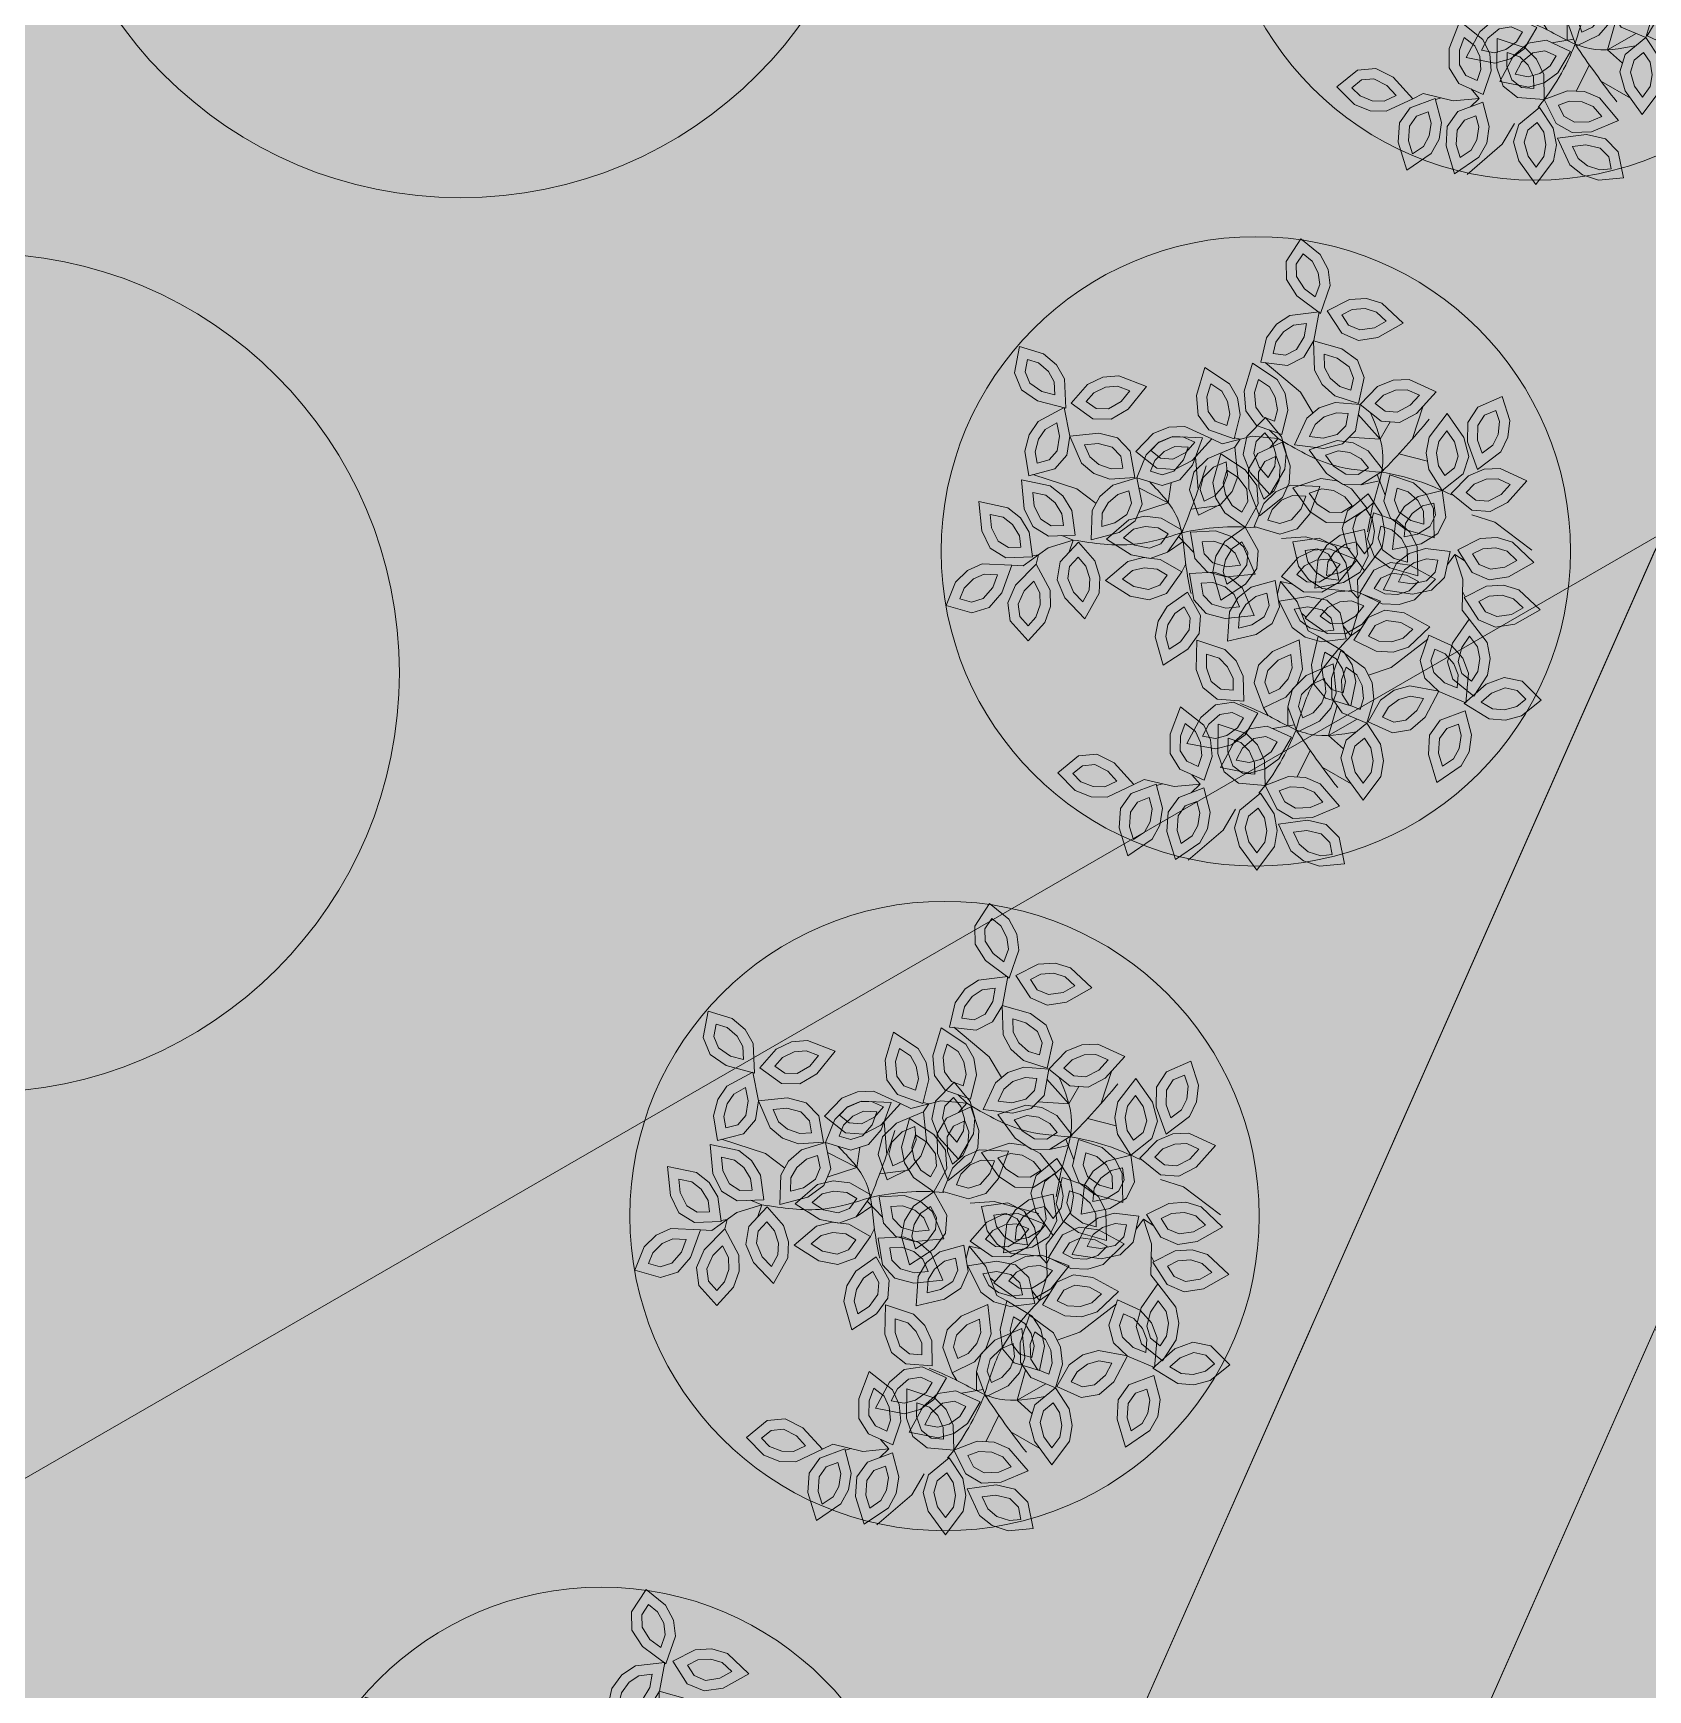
# Model space of a CAD drawing. Header units: inches. Extents: x 0 to 766, y -245 to 236.
# Drawn here: x 242.622 to 243.391, y 78.98 to 79.769 of the extents above; entities that cross this region are included whole.
import ezdxf

# ---------------------------------------------------------------- set-up
doc = ezdxf.new("R2010")
doc.units = ezdxf.units.IN
doc.header["$MEASUREMENT"] = 0
doc.linetypes.add('XREF_PAISAJISMO_200612$0$DASHED', pattern=[19.05, 12.7, -6.35])
for name, color, linetype, lineweight in [('A-JARDIN', 251, 'Continuous', 9), ('DLP_ETAPAS', 251, 'Continuous', 9), ('DLP_HATCH', 251, 'Continuous', 9), ('XREF_PAISAJISMO_200612$0$A-CARP', 251, 'Continuous', 9), ('XREF_PAISAJISMO_200612$0$A-MURO BAJO', 251, 'Continuous', 9), ('XREF_PAISAJISMO_200612$0$A-TECHO-PROY', 251, 'XREF_PAISAJISMO_200612$0$DASHED', 9), ('XREF_PAISAJISMO_200612$0$HATCH MUROS', 251, 'Continuous', 9), ('XREF_PISOS_200612$0$A-PISO', 251, 'Continuous', 9), ('XREF_PISOS_200612$0$HATCH MUROS', 251, 'Continuous', 9), ('XREF_VEGETACION_200612$0$0_PA_cedron', 251, 'Continuous', 9), ('XREF_VEGETACION_200612$0$0_PA_menta', 251, 'Continuous', 9), ('XREF_VEGETACION_200612$0$0_PA_mora', 251, 'Continuous', 9), ('XREF_VEGETACION_200612$0$0_PA_romero', 251, 'Continuous', 9), ('XREF_VEGETACION_200612$0$0_PA_VEGETACION', 251, 'Continuous', 9), ('XREF_VEGETACION_200612$0$TEXTOS CONCEP', 251, 'Continuous', 9)]:
    doc.layers.add(name, color=color, linetype=linetype, lineweight=lineweight)

# ---------------------------------------------------------------- blocks, each defined once
blk = doc.blocks.new('XREF_VEGETACION_200612$0$HOJAS')
at = {"layer": 'XREF_VEGETACION_200612$0$0_PA_menta', "true_color": 0x6da966}
h = blk.add_hatch(color=75, dxfattribs=at)
h.paths.add_polyline_path([(84.4969, -5.8542), (84.4687, -5.816), (84.4268, -5.7887), (84.3542, -5.7762), (84.3488, -5.8549), (84.3757, -5.9017), (84.4263, -5.9287), (84.5119, -5.94)])
h.paths.add_polyline_path([(84.4156, -5.8172), (84.4478, -5.8382), (84.4686, -5.8664), (84.4753, -5.9049), (84.4356, -5.8997), (84.3975, -5.8793), (84.3793, -5.8478), (84.3819, -5.8114)], flags=16)
at = {"layer": 'XREF_VEGETACION_200612$0$0_PA_menta', "true_color": 0xb8d5b4}
for points in [[(84.4478, -5.8382), (84.4156, -5.8172), (84.3819, -5.8114), (84.3793, -5.8478), (84.3975, -5.8793), (84.4356, -5.8997), (84.4753, -5.9049), (84.4686, -5.8664)], [(84.6207, -5.8632), (84.5883, -5.8839), (84.5692, -5.9123), (84.6014, -5.9296), (84.6375, -5.9259), (84.6718, -5.8995), (84.6928, -5.8654), (84.6549, -5.8557)], [(85.1437, -5.9968), (85.1286, -5.9615), (85.1037, -5.938), (85.0814, -5.9669), (85.0791, -6.0031), (85.0995, -6.0413), (85.1297, -6.0676), (85.1454, -6.0318)], [(84.4433, -6.0401), (84.4386, -6.0783), (84.4482, -6.1111), (84.4821, -6.0974), (84.5023, -6.0673), (84.5039, -6.024), (84.4911, -5.9861), (84.4595, -6.0091)], [(84.8156, -6.03), (84.7917, -6.0601), (84.7828, -6.0932), (84.8188, -6.099), (84.8518, -6.0839), (84.8757, -6.0478), (84.8845, -6.0087), (84.8455, -6.0119)], [(84.6298, -6.0926), (84.6673, -6.1008), (84.701, -6.0943), (84.6904, -6.0593), (84.6623, -6.0364), (84.6194, -6.0307), (84.5804, -6.0399), (84.6004, -6.0736)], [(85.0113, -6.1332), (85.0353, -6.1633), (85.0654, -6.1795), (85.0793, -6.1457), (85.0721, -6.1101), (85.0423, -6.0787), (85.0062, -6.0612), (85.0005, -6.0999)], [(85.1777, -6.1295), (85.1538, -6.1596), (85.1449, -6.1927), (85.1809, -6.1985), (85.2139, -6.1834), (85.2378, -6.1473), (85.2466, -6.1082), (85.2076, -6.1114)], [(84.6575, -6.2337), (84.6608, -6.2728), (84.6979, -6.2576), (84.7296, -6.2281), (84.7391, -6.1931), (84.7274, -6.1585), (84.6963, -6.1727), (84.6705, -6.2012)], [(84.4858, -6.202), (84.4468, -6.1989), (84.4556, -6.2379), (84.4795, -6.2741), (84.5124, -6.2892), (84.5485, -6.2834), (84.5396, -6.2503), (84.5157, -6.2202)], [(84.7551, -6.2691), (84.7287, -6.298), (84.765, -6.3149), (84.8082, -6.3181), (84.8404, -6.3013), (84.8578, -6.2692), (84.8262, -6.256), (84.7878, -6.2565)], [(84.3692, -6.2817), (84.3302, -6.2785), (84.339, -6.3176), (84.3629, -6.3537), (84.3959, -6.3688), (84.4319, -6.363), (84.4231, -6.3299), (84.3992, -6.2998)], [(85.032, -6.2823), (84.9945, -6.2738), (84.9609, -6.2801), (84.9712, -6.3152), (84.9992, -6.3383), (85.0421, -6.3442), (85.0811, -6.3352), (85.0614, -6.3014)], [(85.0332, -6.3593), (85.0484, -6.3954), (85.079, -6.3695), (85.1, -6.3316), (85.0982, -6.2954), (85.0764, -6.2661), (85.0512, -6.2893), (85.0355, -6.3244)], [(85.3008, -6.2925), (85.2684, -6.3132), (85.2493, -6.3416), (85.2815, -6.3589), (85.3176, -6.3552), (85.3519, -6.3288), (85.373, -6.2947), (85.335, -6.285)], [(84.6448, -6.4292), (84.6286, -6.3943), (84.603, -6.3716), (84.5816, -6.4012), (84.5804, -6.4375), (84.602, -6.475), (84.633, -6.5004), (84.6476, -6.4641)], [(84.7674, -6.3906), (84.741, -6.4195), (84.7773, -6.4364), (84.8205, -6.4396), (84.8527, -6.4228), (84.8701, -6.3907), (84.8385, -6.3775), (84.8001, -6.378)], [(85.0443, -6.4038), (85.0068, -6.3953), (84.9732, -6.4016), (84.9835, -6.4367), (85.0115, -6.4598), (85.0544, -6.4657), (85.0934, -6.4567), (85.0737, -6.4229)], [(85.3853, -6.4056), (85.3529, -6.4264), (85.3338, -6.4548), (85.366, -6.472), (85.4021, -6.4684), (85.4364, -6.4419), (85.4574, -6.4078), (85.4195, -6.3982)], [(84.3045, -6.4735), (84.2806, -6.5036), (84.2717, -6.5367), (84.3078, -6.5426), (84.3407, -6.5274), (84.3646, -6.4913), (84.3735, -6.4522), (84.3345, -6.4554)], [(85.097, -6.4804), (85.099, -6.5195), (85.1366, -6.5055), (85.1692, -6.477), (85.1798, -6.4423), (85.1692, -6.4074), (85.1376, -6.4206), (85.111, -6.4483)], [(84.5043, -6.4901), (84.4818, -6.458), (84.4574, -6.4898), (84.4449, -6.5313), (84.4543, -6.5663), (84.4818, -6.5903), (84.5016, -6.5623), (84.5095, -6.5247)], [(84.8885, -6.5709), (84.9038, -6.607), (84.9343, -6.5811), (84.9553, -6.5432), (84.9536, -6.507), (84.9317, -6.4777), (84.9065, -6.5008), (84.8908, -6.5359)], [(85.396, -6.5738), (85.3601, -6.5581), (85.3558, -6.598), (85.3667, -6.6399), (85.393, -6.6649), (85.429, -6.671), (85.4313, -6.6369), (85.4185, -6.6006)]]:
    blk.add_hatch(color=9, dxfattribs=at).paths.add_polyline_path(points)
at = {"layer": 'XREF_VEGETACION_200612$0$0_PA_menta', "true_color": 0x6da966}
h = blk.add_hatch(color=75, dxfattribs=at)
h.paths.add_polyline_path([(84.6554, -5.8249), (84.609, -5.835), (84.5669, -5.862), (84.5258, -5.9231), (84.5953, -5.9603), (84.649, -5.9549), (84.6945, -5.9199), (84.7398, -5.8464)])
h.paths.add_polyline_path([(84.5883, -5.8839), (84.6207, -5.8632), (84.6549, -5.8557), (84.6928, -5.8654), (84.6718, -5.8995), (84.6375, -5.9259), (84.6014, -5.9296), (84.5692, -5.9123)], flags=16)
h = blk.add_hatch(color=75, dxfattribs=at)
h.paths.add_polyline_path([(85.1757, -6.0374), (85.1734, -5.99), (85.1537, -5.944), (85.1002, -5.8934), (85.0521, -5.9558), (85.0486, -6.0097), (85.0756, -6.0603), (85.1407, -6.1171)])
h.paths.add_polyline_path([(85.1286, -5.9615), (85.1437, -5.9968), (85.1454, -6.0318), (85.1297, -6.0676), (85.0995, -6.0413), (85.0791, -6.0031), (85.0814, -5.9669), (85.1037, -5.938)], flags=16)
h = blk.add_hatch(color=75, dxfattribs=at)
h.paths.add_polyline_path([(84.4361, -5.989), (84.4142, -6.0311), (84.4081, -6.0808), (84.4288, -6.1514), (84.5019, -6.1217), (84.532, -6.0769), (84.5341, -6.0196), (84.5066, -5.9378)])
h.paths.add_polyline_path([(84.4386, -6.0783), (84.4433, -6.0401), (84.4595, -6.0091), (84.4911, -5.9861), (84.5039, -6.024), (84.5023, -6.0673), (84.4821, -6.0974), (84.4482, -6.1111)], flags=16)
h = blk.add_hatch(color=75, dxfattribs=at)
h.paths.add_polyline_path([(84.5782, -6.095), (84.6181, -6.1207), (84.667, -6.1315), (84.7393, -6.1174), (84.7165, -6.0419), (84.6747, -6.0077), (84.6179, -6.0003), (84.5338, -6.0201)])
h.paths.add_polyline_path([(84.6673, -6.1008), (84.6298, -6.0926), (84.6004, -6.0736), (84.5804, -6.0399), (84.6194, -6.0307), (84.6623, -6.0364), (84.6904, -6.0593), (84.701, -6.0943)], flags=16)
h = blk.add_hatch(color=75, dxfattribs=at)
h.paths.add_polyline_path([(84.836, -5.9825), (84.7954, -6.0071), (84.7643, -6.0463), (84.7452, -6.1174), (84.823, -6.1301), (84.8721, -6.1076), (84.9037, -6.0598), (84.9228, -5.9755)])
h.paths.add_polyline_path([(84.7917, -6.0601), (84.8156, -6.03), (84.8455, -6.0119), (84.8845, -6.0087), (84.8757, -6.0478), (84.8518, -6.0839), (84.8188, -6.099), (84.7828, -6.0932)], flags=16)
h = blk.add_hatch(color=75, dxfattribs=at)
h.paths.add_polyline_path([(84.9698, -6.1025), (84.9845, -6.1477), (85.0156, -6.1869), (85.0806, -6.2216), (85.1106, -6.1486), (85.0997, -6.0957), (85.0603, -6.0541), (84.9826, -6.0164)])
h.paths.add_polyline_path([(85.0353, -6.1633), (85.0113, -6.1332), (85.0005, -6.0999), (85.0062, -6.0612), (85.0423, -6.0787), (85.0721, -6.1101), (85.0793, -6.1457), (85.0654, -6.1795)], flags=16)
h = blk.add_hatch(color=75, dxfattribs=at)
h.paths.add_polyline_path([(85.1982, -6.082), (85.1575, -6.1066), (85.1264, -6.1458), (85.1073, -6.2169), (85.1851, -6.2296), (85.2342, -6.2071), (85.2658, -6.1592), (85.2849, -6.075)])
h.paths.add_polyline_path([(85.1538, -6.1596), (85.1777, -6.1295), (85.2076, -6.1114), (85.2466, -6.1082), (85.2378, -6.1473), (85.2139, -6.1834), (85.1809, -6.1985), (85.1449, -6.1927)], flags=16)
h = blk.add_hatch(color=75, dxfattribs=at)
h.paths.add_polyline_path([(84.6344, -6.316), (84.7143, -6.2833), (84.7563, -6.2442), (84.7705, -6.1922), (84.7452, -6.1174), (84.6782, -6.148), (84.6446, -6.1851), (84.627, -6.2292)])
h.paths.add_polyline_path([(84.7274, -6.1585), (84.7391, -6.1931), (84.7296, -6.2281), (84.6979, -6.2576), (84.6608, -6.2728), (84.6575, -6.2337), (84.6705, -6.2012), (84.6963, -6.1727)], flags=16)
h = blk.add_hatch(color=75, dxfattribs=at)
h.paths.add_polyline_path([(84.4085, -6.1657), (84.4276, -6.2499), (84.4592, -6.2978), (84.5082, -6.3203), (84.5861, -6.3077), (84.567, -6.2365), (84.5359, -6.1973), (84.4953, -6.1727)])
h.paths.add_polyline_path([(84.5485, -6.2834), (84.5124, -6.2892), (84.4795, -6.2741), (84.4556, -6.2379), (84.4468, -6.1989), (84.4858, -6.202), (84.5157, -6.2202), (84.5396, -6.2503)], flags=16)
h = blk.add_hatch(color=75, dxfattribs=at)
h.paths.add_polyline_path([(84.2919, -6.2453), (84.311, -6.3295), (84.3426, -6.3774), (84.3916, -6.3999), (84.4695, -6.3873), (84.4504, -6.3162), (84.4193, -6.2769), (84.3787, -6.2523)])
h.paths.add_polyline_path([(84.4319, -6.363), (84.3959, -6.3688), (84.3629, -6.3537), (84.339, -6.3176), (84.3302, -6.2785), (84.3692, -6.2817), (84.3992, -6.2998), (84.4231, -6.3299)], flags=16)
h = blk.add_hatch(color=75, dxfattribs=at)
h.paths.add_polyline_path([(84.679, -6.3079), (84.7573, -6.3444), (84.8145, -6.3487), (84.8624, -6.3237), (84.9, -6.2544), (84.8321, -6.226), (84.782, -6.2265), (84.7377, -6.2436)])
h.paths.add_polyline_path([(84.8578, -6.2692), (84.8404, -6.3013), (84.8082, -6.3181), (84.765, -6.3149), (84.7287, -6.298), (84.7551, -6.2691), (84.7878, -6.2565), (84.8262, -6.256)], flags=16)
h = blk.add_hatch(color=75, dxfattribs=at)
h.paths.add_polyline_path([(85.0837, -6.2802), (85.0439, -6.2542), (84.9951, -6.2432), (84.9227, -6.2568), (84.9451, -6.3324), (84.9866, -6.3669), (85.0434, -6.3746), (85.1276, -6.3553)])
h.paths.add_polyline_path([(84.9945, -6.2738), (85.032, -6.2823), (85.0614, -6.3014), (85.0811, -6.3352), (85.0421, -6.3442), (84.9992, -6.3383), (84.9712, -6.3152), (84.9609, -6.2801)], flags=16)
h = blk.add_hatch(color=75, dxfattribs=at)
h.paths.add_polyline_path([(85.0367, -6.4447), (85.1026, -6.3888), (85.1304, -6.3387), (85.1277, -6.2848), (85.0806, -6.2216), (85.0263, -6.2714), (85.0059, -6.3171), (85.0028, -6.3644)])
h.paths.add_polyline_path([(85.0764, -6.2661), (85.0982, -6.2954), (85.1, -6.3316), (85.079, -6.3695), (85.0484, -6.3954), (85.0332, -6.3593), (85.0355, -6.3244), (85.0512, -6.2893)], flags=16)
h = blk.add_hatch(color=75, dxfattribs=at)
h.paths.add_polyline_path([(85.3356, -6.2542), (85.2892, -6.2643), (85.247, -6.2913), (85.2059, -6.3524), (85.2755, -6.3896), (85.3292, -6.3842), (85.3746, -6.3492), (85.4199, -6.2757)])
h.paths.add_polyline_path([(85.2684, -6.3132), (85.3008, -6.2925), (85.335, -6.285), (85.373, -6.2947), (85.3519, -6.3288), (85.3176, -6.3552), (85.2815, -6.3589), (85.2493, -6.3416)], flags=16)
h = blk.add_hatch(color=75, dxfattribs=at)
h.paths.add_polyline_path([(84.6781, -6.4687), (84.6743, -6.4214), (84.6531, -6.376), (84.5981, -6.3271), (84.5519, -6.3911), (84.5501, -6.445), (84.5787, -6.4947), (84.6455, -6.5495)])
h.paths.add_polyline_path([(84.6286, -6.3943), (84.6448, -6.4292), (84.6476, -6.4641), (84.633, -6.5004), (84.602, -6.475), (84.5804, -6.4375), (84.5816, -6.4012), (84.603, -6.3716)], flags=16)
h = blk.add_hatch(color=75, dxfattribs=at)
h.paths.add_polyline_path([(84.6914, -6.4294), (84.7696, -6.4659), (84.8268, -6.4702), (84.8747, -6.4452), (84.9123, -6.3759), (84.8444, -6.3475), (84.7944, -6.348), (84.75, -6.3651)])
h.paths.add_polyline_path([(84.8701, -6.3907), (84.8527, -6.4228), (84.8205, -6.4396), (84.7773, -6.4364), (84.741, -6.4195), (84.7674, -6.3906), (84.8001, -6.378), (84.8385, -6.3775)], flags=16)
h = blk.add_hatch(color=75, dxfattribs=at)
h.paths.add_polyline_path([(85.096, -6.4017), (85.0562, -6.3757), (85.0074, -6.3647), (84.935, -6.3783), (84.9574, -6.4539), (84.9989, -6.4884), (85.0558, -6.4961), (85.1399, -6.4768)])
h.paths.add_polyline_path([(85.0068, -6.3953), (85.0443, -6.4038), (85.0737, -6.4229), (85.0934, -6.4567), (85.0544, -6.4657), (85.0115, -6.4598), (84.9835, -6.4367), (84.9732, -6.4016)], flags=16)
h = blk.add_hatch(color=75, dxfattribs=at)
h.paths.add_polyline_path([(85.0712, -6.5618), (85.1522, -6.5317), (85.1954, -6.494), (85.2112, -6.4424), (85.1883, -6.3669), (85.1203, -6.3953), (85.0856, -6.4314), (85.0666, -6.4749)])
h.paths.add_polyline_path([(85.1692, -6.4074), (85.1798, -6.4423), (85.1692, -6.477), (85.1366, -6.5055), (85.099, -6.5195), (85.097, -6.4804), (85.111, -6.4483), (85.1376, -6.4206)], flags=16)
h = blk.add_hatch(color=75, dxfattribs=at)
h.paths.add_polyline_path([(85.42, -6.3674), (85.3736, -6.3775), (85.3315, -6.4045), (85.2904, -6.4656), (85.3599, -6.5028), (85.4136, -6.4973), (85.459, -6.4623), (85.5044, -6.3888)])
h.paths.add_polyline_path([(85.3529, -6.4264), (85.3853, -6.4056), (85.4195, -6.3982), (85.4574, -6.4078), (85.4364, -6.4419), (85.4021, -6.4684), (85.366, -6.472), (85.3338, -6.4548)], flags=16)
h = blk.add_hatch(color=75, dxfattribs=at)
h.paths.add_polyline_path([(84.325, -6.426), (84.2844, -6.4506), (84.2532, -6.4898), (84.2341, -6.561), (84.312, -6.5736), (84.361, -6.5511), (84.3927, -6.5033), (84.4118, -6.419)])
h.paths.add_polyline_path([(84.2806, -6.5036), (84.3045, -6.4735), (84.3345, -6.4554), (84.3735, -6.4522), (84.3646, -6.4913), (84.3407, -6.5274), (84.3078, -6.5426), (84.2717, -6.5367)], flags=16)
h = blk.add_hatch(color=75, dxfattribs=at)
h.paths.add_polyline_path([(84.4829, -6.4074), (84.4303, -6.4759), (84.4137, -6.5308), (84.4277, -6.5829), (84.4872, -6.6347), (84.5297, -6.5746), (84.54, -6.5256), (84.533, -6.4786)])
h.paths.add_polyline_path([(84.4818, -6.5903), (84.4543, -6.5663), (84.4449, -6.5313), (84.4574, -6.4898), (84.4818, -6.458), (84.5043, -6.4901), (84.5095, -6.5247), (84.5016, -6.5623)], flags=16)
h = blk.add_hatch(color=75, dxfattribs=at)
h.paths.add_polyline_path([(84.892, -6.6562), (84.9579, -6.6004), (84.9857, -6.5503), (84.9831, -6.4964), (84.9359, -6.4332), (84.8816, -6.4829), (84.8612, -6.5286), (84.8582, -6.576)])
h.paths.add_polyline_path([(84.9317, -6.4777), (84.9536, -6.507), (84.9553, -6.5432), (84.9343, -6.5811), (84.9038, -6.607), (84.8885, -6.5709), (84.8908, -6.5359), (84.9065, -6.5008)], flags=16)
h = blk.add_hatch(color=75, dxfattribs=at)
h.paths.add_polyline_path([(85.3347, -6.5143), (85.3254, -6.6002), (85.3398, -6.6557), (85.3789, -6.6929), (85.4566, -6.7062), (85.4616, -6.6327), (85.4449, -6.5855), (85.4145, -6.5491)])
h.paths.add_polyline_path([(85.429, -6.671), (85.393, -6.6649), (85.3667, -6.6399), (85.3558, -6.598), (85.3601, -6.5581), (85.396, -6.5738), (85.4185, -6.6006), (85.4313, -6.6369)], flags=16)
at = {"layer": 'XREF_VEGETACION_200612$0$0_PA_menta', "color": 65, "true_color": 0x85956a}
for points in [[(84.5119, -5.94), (84.4263, -5.9287), (84.3757, -5.9017), (84.3488, -5.8549), (84.3542, -5.7762), (84.4268, -5.7887), (84.4687, -5.816), (84.4969, -5.8542)], [(84.7398, -5.8464), (84.6945, -5.9199), (84.649, -5.9549), (84.5953, -5.9603), (84.5258, -5.9231), (84.5669, -5.862), (84.609, -5.835), (84.6554, -5.8249)], [(85.1407, -6.1171), (85.0756, -6.0603), (85.0486, -6.0097), (85.0521, -5.9558), (85.1002, -5.8934), (85.1537, -5.944), (85.1734, -5.99), (85.1757, -6.0374)], [(84.5066, -5.9378), (84.5341, -6.0196), (84.532, -6.0769), (84.5019, -6.1217), (84.4288, -6.1514), (84.4081, -6.0808), (84.4142, -6.0311), (84.4361, -5.989)], [(84.5338, -6.0201), (84.6179, -6.0003), (84.6747, -6.0077), (84.7165, -6.0419), (84.7393, -6.1174), (84.667, -6.1315), (84.6181, -6.1207), (84.5782, -6.095)], [(84.9228, -5.9755), (84.9037, -6.0598), (84.8721, -6.1076), (84.823, -6.1301), (84.7452, -6.1174), (84.7643, -6.0463), (84.7954, -6.0071), (84.836, -5.9825)], [(84.9826, -6.0164), (85.0603, -6.0541), (85.0997, -6.0957), (85.1106, -6.1486), (85.0806, -6.2216), (85.0156, -6.1869), (84.9845, -6.1477), (84.9698, -6.1025)], [(85.2849, -6.075), (85.2658, -6.1592), (85.2342, -6.2071), (85.1851, -6.2296), (85.1073, -6.2169), (85.1264, -6.1458), (85.1575, -6.1066), (85.1982, -6.082)], [(84.6344, -6.316), (84.7143, -6.2833), (84.7563, -6.2442), (84.7705, -6.1922), (84.7452, -6.1174), (84.6782, -6.148), (84.6446, -6.1851), (84.627, -6.2292)], [(84.4085, -6.1657), (84.4276, -6.2499), (84.4592, -6.2978), (84.5082, -6.3203), (84.5861, -6.3077), (84.567, -6.2365), (84.5359, -6.1973), (84.4953, -6.1727)], [(84.2919, -6.2453), (84.311, -6.3295), (84.3426, -6.3774), (84.3916, -6.3999), (84.4695, -6.3873), (84.4504, -6.3162), (84.4193, -6.2769), (84.3787, -6.2523)], [(84.679, -6.3079), (84.7573, -6.3444), (84.8145, -6.3487), (84.8624, -6.3237), (84.9, -6.2544), (84.8321, -6.226), (84.782, -6.2265), (84.7377, -6.2436)], [(85.1276, -6.3553), (85.0434, -6.3746), (84.9866, -6.3669), (84.9451, -6.3324), (84.9227, -6.2568), (84.9951, -6.2432), (85.0439, -6.2542), (85.0837, -6.2802)], [(85.0367, -6.4447), (85.1026, -6.3888), (85.1304, -6.3387), (85.1277, -6.2848), (85.0806, -6.2216), (85.0263, -6.2714), (85.0059, -6.3171), (85.0028, -6.3644)], [(84.6455, -6.5495), (84.5787, -6.4947), (84.5501, -6.445), (84.5519, -6.3911), (84.5981, -6.3271), (84.6531, -6.376), (84.6743, -6.4214), (84.6781, -6.4687)], [(84.6914, -6.4294), (84.7696, -6.4659), (84.8268, -6.4702), (84.8747, -6.4452), (84.9123, -6.3759), (84.8444, -6.3475), (84.7944, -6.348), (84.75, -6.3651)], [(85.1399, -6.4768), (85.0558, -6.4961), (84.9989, -6.4884), (84.9574, -6.4539), (84.935, -6.3783), (85.0074, -6.3647), (85.0562, -6.3757), (85.096, -6.4017)], [(85.0712, -6.5618), (85.1522, -6.5317), (85.1954, -6.494), (85.2112, -6.4424), (85.1883, -6.3669), (85.1203, -6.3953), (85.0856, -6.4314), (85.0666, -6.4749)], [(85.5044, -6.3888), (85.459, -6.4623), (85.4136, -6.4973), (85.3599, -6.5028), (85.2904, -6.4656), (85.3315, -6.4045), (85.3736, -6.3775), (85.42, -6.3674)], [(84.4118, -6.419), (84.3927, -6.5033), (84.361, -6.5511), (84.312, -6.5736), (84.2341, -6.561), (84.2532, -6.4898), (84.2844, -6.4506), (84.325, -6.426)], [(84.4829, -6.4074), (84.4303, -6.4759), (84.4137, -6.5308), (84.4277, -6.5829), (84.4872, -6.6347), (84.5297, -6.5746), (84.54, -6.5256), (84.533, -6.4786)], [(84.892, -6.6562), (84.9579, -6.6004), (84.9857, -6.5503), (84.9831, -6.4964), (84.9359, -6.4332), (84.8816, -6.4829), (84.8612, -6.5286), (84.8582, -6.576)], [(85.3347, -6.5143), (85.3254, -6.6002), (85.3398, -6.6557), (85.3789, -6.6929), (85.4566, -6.7062), (85.4616, -6.6327), (85.4449, -6.5855), (85.4145, -6.5491)]]:
    blk.add_lwpolyline(points, close=True, dxfattribs=at)
at = {"layer": 'XREF_VEGETACION_200612$0$0_PA_menta', "color": 67, "true_color": 0x73805b}
for points in [[(84.4753, -5.9049), (84.4356, -5.8997), (84.3975, -5.8793), (84.3793, -5.8478), (84.3819, -5.8114), (84.4156, -5.8172), (84.4478, -5.8382), (84.4686, -5.8664), (84.4753, -5.9049), (84.4753, -5.9049)], [(84.6928, -5.8654), (84.6718, -5.8995), (84.6375, -5.9259), (84.6014, -5.9296), (84.5692, -5.9123), (84.5883, -5.8839), (84.6207, -5.8632), (84.6549, -5.8557), (84.6928, -5.8654), (84.6928, -5.8654)], [(84.7287, -6.298), (84.765, -6.3149), (84.8082, -6.3181), (84.8404, -6.3013), (84.8578, -6.2692), (84.8262, -6.256), (84.7878, -6.2565), (84.7551, -6.2691), (84.7287, -6.298), (84.7287, -6.298)], [(84.4818, -6.458), (84.4574, -6.4898), (84.4449, -6.5313), (84.4543, -6.5663), (84.4818, -6.5903), (84.5016, -6.5623), (84.5095, -6.5247), (84.5043, -6.4901), (84.4818, -6.458), (84.4818, -6.458)]]:
    blk.add_lwpolyline(points, dxfattribs=at)
at = {"layer": 'XREF_VEGETACION_200612$0$0_PA_menta', "color": 65, "true_color": 0x85956a}
for points in [[(85.1297, -6.0676), (85.0995, -6.0413), (85.0791, -6.0031), (85.0814, -5.9669), (85.1037, -5.938), (85.1286, -5.9615), (85.1437, -5.9968), (85.1454, -6.0318), (85.1297, -6.0676), (85.1297, -6.0676)], [(84.4911, -5.9861), (84.5039, -6.024), (84.5023, -6.0673), (84.4821, -6.0974), (84.4482, -6.1111), (84.4386, -6.0783), (84.4433, -6.0401), (84.4595, -6.0091), (84.4911, -5.9861), (84.4911, -5.9861)], [(84.8845, -6.0087), (84.8757, -6.0478), (84.8518, -6.0839), (84.8188, -6.099), (84.7828, -6.0932), (84.7917, -6.0601), (84.8156, -6.03), (84.8455, -6.0119), (84.8845, -6.0087), (84.8845, -6.0087)], [(84.5804, -6.0399), (84.6194, -6.0307), (84.6623, -6.0364), (84.6904, -6.0593), (84.701, -6.0943), (84.6673, -6.1008), (84.6298, -6.0926), (84.6004, -6.0736), (84.5804, -6.0399), (84.5804, -6.0399)], [(84.9293, -6.1303), (84.9096, -6.0337)], [(85.0062, -6.0612), (85.0423, -6.0787), (85.0721, -6.1101), (85.0793, -6.1457), (85.0654, -6.1795), (85.0353, -6.1633), (85.0113, -6.1332), (85.0005, -6.0999), (85.0062, -6.0612), (85.0062, -6.0612)], [(85.2466, -6.1082), (85.2378, -6.1473), (85.2139, -6.1834), (85.1809, -6.1985), (85.1449, -6.1927), (85.1538, -6.1596), (85.1777, -6.1295), (85.2076, -6.1114), (85.2466, -6.1082), (85.2466, -6.1082)], [(84.6358, -6.2072), (84.5738, -6.1719), (84.4403, -6.1458)], [(84.6608, -6.2728), (84.6979, -6.2576), (84.7296, -6.2281), (84.7391, -6.1931), (84.7274, -6.1585), (84.6963, -6.1727), (84.6705, -6.2012), (84.6575, -6.2337), (84.6608, -6.2728), (84.6608, -6.2728)], [(84.8469, -6.1785), (84.7549, -6.1462)], [(84.8469, -6.1785), (84.8476, -6.1189)], [(84.4468, -6.1989), (84.4556, -6.2379), (84.4795, -6.2741), (84.5124, -6.2892), (84.5485, -6.2834), (84.5396, -6.2503), (84.5157, -6.2202), (84.4858, -6.202), (84.4468, -6.1989), (84.4468, -6.1989)], [(84.8469, -6.1785), (84.7634, -6.2182)], [(84.9157, -6.1894), (85.0001, -6.1673)], [(85.1915, -6.2412), (85.2616, -6.2279), (85.3963, -6.2466)], [(84.3302, -6.2785), (84.339, -6.3176), (84.3629, -6.3537), (84.3959, -6.3688), (84.4319, -6.363), (84.4231, -6.3299), (84.3992, -6.2998), (84.3692, -6.2817), (84.3302, -6.2785), (84.3302, -6.2785)], [(84.9049, -6.2866), (84.8624, -6.3237)], [(84.8894, -6.274), (84.9399, -6.3151)], [(85.373, -6.2947), (85.3519, -6.3288), (85.3176, -6.3552), (85.2815, -6.3589), (85.2493, -6.3416), (85.2684, -6.3132), (85.3008, -6.2925), (85.335, -6.285), (85.373, -6.2947), (85.373, -6.2947)], [(84.5825, -6.3229), (84.5121, -6.3546), (84.4456, -6.4172), (84.4118, -6.419)], [(84.5825, -6.3229), (84.5471, -6.314)], [(84.5825, -6.3229), (84.575, -6.3591)], [(84.9123, -6.3759), (84.9204, -6.3506)], [(84.4859, -6.3793), (84.4686, -6.3839)], [(84.4859, -6.3793), (84.4829, -6.4074)], [(84.633, -6.5004), (84.602, -6.475), (84.5804, -6.4375), (84.5816, -6.4012), (84.603, -6.3716), (84.6286, -6.3943), (84.6448, -6.4292), (84.6476, -6.4641), (84.633, -6.5004), (84.633, -6.5004)], [(85.2044, -6.368), (85.1997, -6.4046)], [(85.2044, -6.368), (85.2607, -6.4208), (85.3032, -6.5016), (85.3347, -6.5143)], [(85.2044, -6.368), (85.2407, -6.371)], [(85.4574, -6.4078), (85.4364, -6.4419), (85.4021, -6.4684), (85.366, -6.472), (85.3338, -6.4548), (85.3529, -6.4264), (85.3853, -6.4056), (85.4195, -6.3982), (85.4574, -6.4078), (85.4574, -6.4078)], [(84.3735, -6.4522), (84.3646, -6.4913), (84.3407, -6.5274), (84.3078, -6.5426), (84.2717, -6.5367), (84.2806, -6.5036), (84.3045, -6.4735), (84.3345, -6.4554), (84.3735, -6.4522), (84.3735, -6.4522)], [(85.2774, -6.4526), (85.2923, -6.4626)]]:
    blk.add_lwpolyline(points, dxfattribs=at)
at = {"layer": 'XREF_VEGETACION_200612$0$0_PA_menta', "color": 67, "true_color": 0x73805b}
blk.add_lwpolyline([(85.4199, -6.2757), (85.3746, -6.3492), (85.3292, -6.3842), (85.2755, -6.3896), (85.2059, -6.3524), (85.247, -6.2913), (85.2892, -6.2643), (85.3356, -6.2542)], close=True, dxfattribs=at)
at = {"layer": 'XREF_VEGETACION_200612$0$0_PA_menta', "color": 75, "true_color": 0x6da966}
for points in [[(85.0811, -6.3352), (85.0421, -6.3442), (84.9992, -6.3383), (84.9712, -6.3152), (84.9609, -6.2801), (84.9945, -6.2738), (85.032, -6.2823), (85.0614, -6.3014), (85.0811, -6.3352), (85.0811, -6.3352)], [(85.0484, -6.3954), (85.079, -6.3695), (85.1, -6.3316), (85.0982, -6.2954), (85.0764, -6.2661), (85.0512, -6.2893), (85.0355, -6.3244), (85.0332, -6.3593), (85.0484, -6.3954), (85.0484, -6.3954)], [(84.741, -6.4195), (84.7773, -6.4364), (84.8205, -6.4396), (84.8527, -6.4228), (84.8701, -6.3907), (84.8385, -6.3775), (84.8001, -6.378), (84.7674, -6.3906), (84.741, -6.4195), (84.741, -6.4195)], [(85.0934, -6.4567), (85.0544, -6.4657), (85.0115, -6.4598), (84.9835, -6.4367), (84.9732, -6.4016), (85.0068, -6.3953), (85.0443, -6.4038), (85.0737, -6.4229), (85.0934, -6.4567), (85.0934, -6.4567)], [(85.099, -6.5195), (85.1366, -6.5055), (85.1692, -6.477), (85.1798, -6.4423), (85.1692, -6.4074), (85.1376, -6.4206), (85.111, -6.4483), (85.097, -6.4804), (85.099, -6.5195), (85.099, -6.5195)], [(84.9038, -6.607), (84.9343, -6.5811), (84.9553, -6.5432), (84.9536, -6.507), (84.9317, -6.4777), (84.9065, -6.5008), (84.8908, -6.5359), (84.8885, -6.5709), (84.9038, -6.607), (84.9038, -6.607)], [(85.3601, -6.5581), (85.3558, -6.598), (85.3667, -6.6399), (85.393, -6.6649), (85.429, -6.671), (85.4313, -6.6369), (85.4185, -6.6006), (85.396, -6.5738), (85.3601, -6.5581), (85.3601, -6.5581)]]:
    blk.add_lwpolyline(points, dxfattribs=at)
at = {"layer": 'XREF_VEGETACION_200612$0$0_PA_menta', "color": 65, "true_color": 0x85956a}
for centre, radius, start, end in [((82.1427, -5.5219), 2.8522, 344.9723, 349.1946), ((85.1345, -6.9098), 0.6903, 92.018, 110.0909)]:
    blk.add_arc(centre, radius, start, end, dxfattribs=at)
for points in [[(84.7841, -6.1238), (84.879, -6.2199), (84.9217, -6.3555), (84.9469, -6.4359)], [(84.8974, -6.2615), (84.7634, -6.3128), (84.5825, -6.3229)]]:
    blk.add_spline(points, degree=3, dxfattribs=at)
blk = doc.blocks.new('XREF_VEGETACION_200612$0$MENTA')
blk.add_circle((-535.5824, 132.0065), 0.3376)
at = {"layer": 'XREF_VEGETACION_200612$0$TEXTOS CONCEP', "color": 7, "lineweight": 15}
for p, xscale, yscale, zscale, rotation in [((-561.308, 149.0994), 0.3635940243140427, 0.3635940243140427, 0.3635940243140427, 330.8857968154077), ((-566.0035, 138.1434), 0.3635940243140426, 0.3635940243140426, 0.3635940243140426, 352.8199063473622), ((-513.4572, 153.5039), 0.3635940243140428, 0.3635940243140428, 0.3635940243140428, 228.7032659710576)]:
    blk.add_blockref('XREF_VEGETACION_200612$0$HOJAS', p, dxfattribs=dict(at, xscale=xscale, yscale=yscale, zscale=zscale, rotation=rotation))
blk = doc.blocks.new('XREF_VEGETACION_200612$0$CEDRON')
at = {"layer": 'XREF_VEGETACION_200612$0$0_PA_cedron'}
h = blk.add_hatch(color=68, dxfattribs=at)
h.dxf.hatch_style = 1
h.set_gradient(color1=(51, 102, 0), color2=(31, 127, 0), tint=1, name='SPHERICAL')
edge = h.paths.add_edge_path()
edge.add_arc((2600.55846, 1578.14462), 0.225, 0, 360)
blk.add_circle((2600.55846, 1578.14462), 0.225, dxfattribs=at)
blk = doc.blocks.new('XREF_VEGETACION_200612$0$ROMERO')
at = {"layer": 'XREF_VEGETACION_200612$0$0_PA_mora', "lineweight": 35, "true_color": 0x8c458c}
h = blk.add_hatch(color=205, dxfattribs=at)
h.dxf.hatch_style = 1
h.paths.add_polyline_path([(0.225, 0, 1), (-0.225, 0, 1)])
at = {"layer": 'XREF_VEGETACION_200612$0$0_PA_mora'}
blk.add_circle((0, 0), 0.225, dxfattribs=at)
blk = doc.blocks.new('XREF_PISOS_200612$0$PISO_AREA DE PARRILLAS')
at = {"layer": 'XREF_PISOS_200612$0$HATCH MUROS', "linetype": 'Continuous', "true_color": 0xe0e0e1}
h = blk.add_hatch(color=254, dxfattribs=at)
h.dxf.hatch_style = 1
h.paths.add_polyline_path([(8.65, -1.40961), (8.06, -1.40961), (8.06, -1.59961), (8.575, -1.59961, -0.414213), (8.65, -1.52461)])
h.paths.add_polyline_path([(8.65, -1.52461, 0.414213), (8.575, -1.59961), (8.65, -1.59961)])
h.paths.add_polyline_path([(8.06, -0.81461), (7.54135, -0.81461, -0.014069), (7.53731, -0.82808), (7.47, -0.97947), (7.47, -1.59961), (8.06, -1.59961)])
h.paths.add_polyline_path([(7.47, -0.97947), (7.19425, -1.59961), (7.47, -1.59961)])
h.paths.add_polyline_path([(8.06, -0.21961), (8.06, 0.37539), (7.47, 0.37539), (7.47, -0.21961), (7.47, -0.56635, -0.278317), (7.54135, -0.81461), (8.06, -0.81461)])
h.paths.add_polyline_path([(7.47, -0.21961), (6.88, -0.21961), (6.88, -0.49961), (7.29995, -0.49961, -0.189218), (7.47, -0.56635)])
h.paths.add_polyline_path([(7.47, 0.37539), (7.47, 0.37539), (7.47, 0.97039), (7.2, 0.97039), (7.2, -0.19961), (6.88, -0.19961), (6.88, -0.21961), (7.47, -0.21961)])
h.paths.add_polyline_path([(7.2, 0.97039), (7.165, 0.97039), (7.165, -0.16461), (6.88, -0.16461), (6.88, -0.19961), (7.2, -0.19961)])
h.paths.add_polyline_path([(6.88, -0.16461), (6.785, -0.16461), (6.785, 0.37539), (6.75, 0.37539), (6.75, -0.19961), (6.88, -0.19961)])
h.paths.add_polyline_path([(6.85, -0.19961), (6.75, -0.19961), (6.75, 0.37539), (6.29, 0.37539), (6.29, -0.21961), (6.29, -0.21961), (6.29, -0.49961), (6.85, -0.49961)])
h.paths.add_polyline_path([(6.88, -0.21961), (6.88, -0.19961), (6.85, -0.19961), (6.85, -0.49961), (6.88, -0.49961)])
h.paths.add_polyline_path([(6.29, -0.21961), (5.95, -0.21961), (5.95, -0.49961), (6.29, -0.49961)])
h.paths.add_polyline_path([(5.95, -0.21961), (5.7, -0.21961), (5.7, -0.49961), (5.95, -0.49961)])
h.paths.add_polyline_path([(5.7, -0.21961), (5.7, -0.19961), (5.6, -0.19961), (5.6, 0.37539), (5.11, 0.37539), (5.11, -0.21961), (4.901, -0.21961, 0.286255), (5.35, -0.49961), (5.7, -0.49961)])
h.paths.add_polyline_path([(5.7, -0.16461), (5.635, -0.16461), (5.635, 0.37539), (5.6, 0.37539), (5.6, -0.19961), (5.7, -0.19961)])
h.paths.add_polyline_path([(6.05, 0.97039), (6.015, 0.97039), (6.015, -0.16461), (5.7, -0.16461), (5.7, -0.19961), (6.05, -0.19961)])
h.paths.add_polyline_path([(5.95, -0.19961), (5.7, -0.19961), (5.7, -0.21961), (5.95, -0.21961)])
h.paths.add_polyline_path([(6.29, 0.97039), (6.05, 0.97039), (6.05, -0.19961), (5.95, -0.19961), (5.95, -0.21961), (6.29, -0.21961)])
h.paths.add_polyline_path([(6.785, 1.56539), (6.75, 1.56539), (6.75, 0.37539), (6.785, 0.37539)])
h.paths.add_polyline_path([(6.75, 1.56539), (6.29, 1.56539), (6.29, 0.97039), (6.29, 0.37539), (6.75, 0.37539)])
h.paths.add_polyline_path([(6.29, 2.00039), (5.95, 2.00039), (5.95, 1.60039), (6.05, 1.60039), (6.05, 0.97039), (6.29, 0.97039), (6.29, 1.56539), (6.29, 1.56539)])
h.paths.add_polyline_path([(5.95, 2.00039), (6.29, 2.00039), (6.29, 2.16039), (5.7, 2.16039), (5.7, 1.60039), (5.95, 1.60039)])
h.paths.add_polyline_path([(6.05, 1.60039), (5.7, 1.60039), (5.7, 1.56539), (6.015, 1.56539), (6.015, 0.97039), (6.05, 0.97039)])
h.paths.add_polyline_path([(5.635, 1.56539), (5.6, 1.56539), (5.6, 0.37539), (5.635, 0.37539)])
h.paths.add_polyline_path([(5.6, 1.56539), (5.11, 1.56539), (5.11, 0.97039), (5.11, 0.37539), (5.6, 0.37539)])
h.paths.add_polyline_path([(5.11, 0.97039), (4.85, 0.97039), (4.85, 0.00039, 0.114395), (4.901, -0.21961), (5.11, -0.21961), (5.11, 0.37539)])
h.paths.add_polyline_path([(5.11, 2.16039), (4.85, 2.16039), (4.85, 0.97039), (5.11, 0.97039), (5.11, 1.56539)])
h.paths.add_polyline_path([(5.11, 3.35039), (4.85, 3.35039), (4.85, 2.16039), (5.11, 2.16039)])
h.paths.add_polyline_path([(5.7, 3.35039), (5.11, 3.35039), (5.11, 2.75539), (5.7, 2.75539)])
h.paths.add_polyline_path([(6.88, 3.35039), (6.29, 3.35039), (6.29, 2.75539), (6.88, 2.75539)])
h.paths.add_polyline_path([(8.06, 3.35039), (7.47, 3.35039), (7.47, 2.75539), (8.06, 2.75539)])
h.paths.add_polyline_path([(7.47, 2.16039), (6.88, 2.16039), (6.88, 1.60039), (7.2, 1.60039), (7.2, 0.97039), (7.47, 0.97039)])
h.paths.add_polyline_path([(7.2, 1.60039), (6.88, 1.60039), (6.88, 1.56539), (7.165, 1.56539), (7.165, 0.97039), (7.2, 0.97039)])
at = {"layer": 'XREF_PISOS_200612$0$A-PISO', "linetype": 'Continuous', "elevation": 0}
blk.add_lwpolyline([(6.88, -0.16461), (6.88, -0.49961), (6.29, -0.49961), (6.29, 0.37539), (6.785, 0.37539), (6.785, -0.16461)], close=True, dxfattribs=at)
blk = doc.blocks.new('XREF_PISOS_200612')
at = {"rotation": 246.1334456354289}
blk.add_blockref('XREF_PISOS_200612$0$PISO_AREA DE PARRILLAS', (90.27419, 80.99218, 0), dxfattribs=at)
blk = doc.blocks.new('XREF_PAISAJISMO_200612$0$mesa A')
at = {"true_color": 0xffffff}
h = blk.add_hatch(color=7, dxfattribs=at)
h.dxf.hatch_style = 1
h.paths.add_polyline_path([(1.25, 2.25), (0.9, 2.25), (0.9, 0.45), (1.25, 0.45)])
h.paths.add_polyline_path([(0.9, 2.65), (0, 2.65), (0, 0), (0.9, 0)])
h.paths.add_polyline_path([(0, 2.25), (-0.35, 2.25), (-0.35, 0.45), (0, 0.45)])
at = {"layer": 'XREF_PAISAJISMO_200612$0$A-CARP'}
blk.add_lwpolyline([(0, 0), (0.9, 0), (0.9, 2.65), (0, 2.65)], close=True, dxfattribs=at)
blk = doc.blocks.new('XREF_PAISAJISMO_200612')
at = {"layer": 'XREF_PAISAJISMO_200612$0$HATCH MUROS', "true_color": 0xf8991e, "transparency": 33554636}
h = blk.add_hatch(color=30, dxfattribs=at)
h.dxf.hatch_style = 1
edge = h.paths.add_edge_path()
edge.add_line((91.75484, 76.18174), (87.1824, 78.20481))
edge.add_line((87.1824, 78.20481), (85.82703, 75.14147))
edge.add_line((85.82703, 75.14147), (86.46723, 74.43445))
edge.add_arc((86.63504, 74.61976), 0.25, 227.83881, 336.13311)
edge.add_line((86.86366, 74.51861), (87.65264, 76.30182))
edge.add_arc((88.10988, 76.09951), 0.5, 66.13311, 156.13311, ccw=False)
edge.add_line((88.31219, 76.55676), (91.33, 75.22153))
edge.add_line((91.33, 75.22153), (91.39069, 75.3587))
edge.add_spline(control_points=[(91.39069, 75.3587), (89.88178, 76.02632), (88.37288, 76.69393)], knot_values=[0, 0, 0, 1, 1, 1], weights=[1, 1, 1], degree=2, periodic=0)
edge.add_spline(control_points=[(88.37288, 76.69393), (87.77846, 76.95693), (87.51546, 76.36251)], knot_values=[1, 1, 1, 2.570796, 2.570796, 2.570796], weights=[1, 0.707107, 1], degree=2, periodic=0)
edge.add_line((87.51546, 76.36251), (86.72649, 74.5793))
edge.add_arc((86.63504, 74.61976), 0.1, 231.14432, 336.13311, ccw=False)
edge.add_line((86.5723, 74.54189), (86.00364, 75.16991))
edge.add_line((86.00364, 75.16991), (87.17796, 77.82405))
edge.add_line((87.17796, 77.82405), (91.61322, 75.86167))
edge.add_line((91.61322, 75.86167), (91.75484, 76.18174))
at = {"layer": 'XREF_PAISAJISMO_200612$0$A-MURO BAJO'}
for p, q in [((86.72649, 74.5793, 0), (87.51546, 76.36251, 0)), ((86.86366, 74.51861, 0), (87.65264, 76.30182, 0))]:
    blk.add_line(p, q, dxfattribs=at)
at = {"layer": 'XREF_PAISAJISMO_200612$0$A-TECHO-PROY', "ltscale": 0.01, "elevation": 0}
for points in [[(92.71777, 80.21174), (86.95203, 67.18029), (84.02567, 68.47505), (89.79141, 81.5065)], [(84.22354, 68.55153), (89.86789, 81.30864), (92.51991, 80.13526), (86.87555, 67.37815)]]:
    blk.add_lwpolyline(points, close=True, dxfattribs=at)
at = {"layer": 'XREF_PAISAJISMO_200612$0$A-MURO BAJO', "color": 1, "rotation": 246.1331071779458}
blk.add_blockref('XREF_PAISAJISMO_200612$0$mesa A', (87.27269, 75.81382, 0), dxfattribs=at)
blk = doc.blocks.new('paisajismo et 1')
at = {"layer": 'XREF_VEGETACION_200612$0$0_PA_VEGETACION', "true_color": 0xecedde, "transparency": 33554618}
h = blk.add_hatch(color=254, dxfattribs=at)
edge = h.paths.add_edge_path()
edge.add_line((92.03083, 75.07548), (92.25337, 75.57844))
edge.add_line((92.25337, 75.57844), (87.17796, 77.82405))
edge.add_line((87.17796, 77.82405), (86.00798, 75.17971))
edge.add_spline(control_points=[(86.00798, 75.17971), (86.19259, 74.96123), (86.56792, 74.54564)], knot_values=[0, 0, 0, 1, 1, 1], weights=[1, 1, 1], degree=2, periodic=0)
edge.add_spline(control_points=[(86.56792, 74.54564), (86.6058, 74.51133), (86.6558, 74.52194), (86.7058, 74.53256), (86.72649, 74.5793)], knot_values=[1, 1, 1, 1.945046, 1.945046, 2.890092, 2.890092, 2.890092], weights=[1, 0.890423, 1, 0.890423, 1], degree=2, periodic=0)
edge.add_spline(control_points=[(86.72649, 74.5793), (87.12097, 75.47091), (87.51546, 76.36251)], knot_values=[2.890092, 2.890092, 2.890092, 3.890092, 3.890092, 3.890092], weights=[1, 1, 1], degree=2, periodic=0)
edge.add_spline(control_points=[(87.51546, 76.36251), (87.77846, 76.95693), (88.37288, 76.69393)], knot_values=[1, 1, 1, 2.570796, 2.570796, 2.570796], weights=[1, 0.707107, 1], degree=2, periodic=0)
edge.add_spline(control_points=[(88.37288, 76.69393), (89.88178, 76.02632), (91.39069, 75.3587), (91.71076, 75.21709), (92.03083, 75.07548)], knot_values=[-0.212121, -0.212121, -0.212121, 0.787879, 0.787879, 1, 1, 1], weights=[1, 1, 1, 1, 1], degree=2, periodic=0)
for name in ['XREF_PAISAJISMO_200612', 'XREF_PISOS_200612']:
    blk.add_blockref(name, (0, 0))
at = {"layer": 'XREF_VEGETACION_200612$0$0_PA_cedron', "xscale": 0.8888888888897412, "yscale": 0.8888888888897412, "zscale": 0.8888888888897412, "rotation": 359.2783716902898}
blk.add_blockref('XREF_VEGETACION_200612$0$CEDRON', (-2242.38836, -1297.38885, 0), dxfattribs=at)
at = {"layer": 'XREF_VEGETACION_200612$0$0_PA_menta', "xscale": 0.4443182332596436, "yscale": 0.4443182332596436, "zscale": 0.4443182332596436}
for p in [(325.1844, 17.48715, 0.00001), (325.05138, 17.16024, 0.00001), (324.90298, 16.84339, 0.00001), (324.73943, 16.51647, 0.00001)]:
    blk.add_blockref('XREF_VEGETACION_200612$0$MENTA', p, dxfattribs=at)
at = {"layer": 'XREF_VEGETACION_200612$0$0_PA_romero', "xscale": 0.8888888888890364, "yscale": 0.8888888888890364, "zscale": 0.8888888888890364, "rotation": 36.66749613127261}
blk.add_blockref('XREF_VEGETACION_200612$0$ROMERO', (86.47414, 75.75527, 0), dxfattribs=at)
blk = doc.blocks.new('ETAPAS_EL-ROSARIO-01')
at = {"layer": 'DLP_HATCH'}
h = blk.add_hatch(dxfattribs=at)
h.set_pattern_fill('NET', color=8, scale=0.5, angle=30)
h.set_pattern_definition([(30, (-226598.6886, -8188115.8588), (-0.79375, 1.3748153285), []), (120, (-226598.6886, -8188115.8588), (-1.3748153285, -0.79375), [])])
edge = h.paths.add_edge_path()
edge.add_line((-5.11926, -39.38055), (-2.14532, -34.36271))
edge.add_line((-2.14532, -34.36271), (-0.72404, -35.17092))
edge.add_line((-0.72404, -35.17092), (6.17358, -23.15931))
edge.add_line((6.17358, -23.15931), (4.37249, -12.48715))
edge.add_line((4.37249, -12.48715), (3.084, -7.41272))
edge.add_line((3.084, -7.41272), (0.60285, -1.45305))
edge.add_line((0.60285, -1.45305), (-26.05889, -11.42158))
edge.add_line((-26.05889, -11.42158), (-38.30668, -6.00332))
edge.add_line((-38.30668, -6.00332), (-39.01144, -15.82896))
edge.add_line((-39.01144, -15.82896), (-41.04642, -27.65982))
edge.add_arc((-46.95958, -26.64273), 6, 309.925551, 350.240299, ccw=False)
edge.add_line((-43.10883, -31.244), (-48.93135, -36.11679))
edge.add_line((-48.93135, -36.11679), (-63.58545, -32.11003))
edge.add_line((-63.58545, -32.11003), (-61.27152, -23.64699))
edge.add_line((-61.27152, -23.64699), (-60.86566, -17.42096))
edge.add_line((-60.86566, -17.42096), (-71.96898, -14.99726))
edge.add_line((-71.96898, -14.99726), (-72.4637, -16.80662))
edge.add_line((-72.4637, -16.80662), (-97.98787, -9.82819))
edge.add_line((-97.98787, -9.82819), (-103.8113, -36.55343))
edge.add_line((-103.8113, -36.55343), (-110.35363, -66.42471))
edge.add_line((-110.35363, -66.42471), (-53.61793, -81.61773))
edge.add_line((-53.61793, -81.61773), (-44.92497, -72.72021))
edge.add_line((-44.92497, -72.72021), (-5.11926, -39.38055))

msp = doc.modelspace()

# ---------------------------------------------------------------- hatches: boundary and pattern name
at = {"layer": 'A-JARDIN'}
h = msp.add_hatch(dxfattribs=at)
h.set_pattern_fill('AR-SAND', color=251, scale=0.005, angle=215, style=0)
h.set_pattern_definition([(252.5, (224.7642, 71.68062), (0.1469113, -0.1958632), [0, -0.19304, 0, -0.2159, 0, -0.206375]), (222.5, (224.7642, 71.6806), (0.021463, -0.4225124), [0, -0.10414, 0, -0.17399, 0, -0.066675]), (182.5, (224.89215, 71.77021), (-0.3235593, -0.2274359), [0, -0.0635, 0, -0.2286, 0, -0.29845]), (172.5, (224.89215, 71.7702), (-0.248801, -0.3102855), [0, -0.03175, 0, -0.14986, 0, -0.17145])])
edge = h.paths.add_edge_path()
edge.add_arc((219.69636, 79.30345), 2.78578, 116.42947, 171.83579)
edge.add_line((216.88786, 78.98857), (216.93882, 79.69906))
edge.add_line((216.88786, 78.98857), (221.00016, 78.09091))
edge.add_line((234.40741, 108.39594), (228.49295, 95.02679))
edge.add_line((228.49295, 95.02679), (221.00017, 78.09091))
edge.add_arc((213.90907, 90.61149), 9.91747, 297.33758, 330.991713)
edge.add_arc((226.54692, 102.7724), 4.22923, 251.87257, 278.58699)
edge.add_arc((227.37613, 93.67225), 2.67084, 75.85172, 173.19232, ccw=False)
edge.add_line((228.02897, 96.26208), (228.87379, 95.88761))
edge.add_line((228.87379, 95.88761), (230.15954, 98.79377))
edge.add_line((230.15954, 98.79377), (229.65681, 99.01402))
edge.add_line((229.65681, 99.01402), (227.17839, 98.59059))
edge.add_arc((202.41465, 96.84064), 22.991, 331.313616, 332.297495)
edge.add_line((222.77027, 86.15257), (222.32758, 86.38501))
edge.add_arc((210.50823, 94.28975), 14.21908, 326.225531, 358.78741)
edge.add_spline(control_points=[(225.23108, 98.75309), (225.47337, 98.80647), (225.70851, 98.87908), (226.57146, 99.21249), (227.14828, 99.57447), (228.21115, 100.44978), (228.6976, 100.96576), (229.57877, 102.11084), (229.97282, 102.74029), (230.85361, 104.46816), (231.25187, 105.61867), (231.59993, 107.50924), (231.65786, 108.25458), (231.61671, 108.97818)], knot_values=[0.374048, 0.374048, 0.374048, 0.374048, 0.490645, 0.490645, 0.816546, 0.816546, 1.142447, 1.142447, 1.468348, 1.468348, 1.991137, 1.991137, 2.334582, 2.334582, 2.334582, 2.334582], degree=3, periodic=0)
edge.add_arc((232.11591, 109.00656), 0.5, 136.56577, 183.25447)
edge.add_spline(control_points=[(231.75283, 109.35032), (232.32985, 109.84735), (232.77691, 110.07707), (233.47447, 110.25239), (234.04858, 110.26479), (234.86384, 110.25067), (235.906, 110.23224), (237.19821, 110.20878)], knot_values=[6.01516, 6.01516, 6.01516, 6.01516, 6.054883, 6.054883, 6.235584, 6.235584, 6.279719, 6.279719, 6.279719, 6.279719], degree=3, periodic=0)
edge.add_line((245.42737, 103.52074), (234.40741, 108.39594))
edge.add_line((248.37429, 102.36394), (248.28197, 102.32551))
edge.add_arc((242.66336, 99.67411), 6.21278, -63.39458, 25.262481, ccw=False)
edge.add_arc((249.58132, 85.84518), 9.25, 116.557301, 156.134074)
edge.add_line((241.12225, 89.58771), (238.08107, 82.71392))
edge.add_line((238.08107, 82.71392), (237.73811, 82.86565))
edge.add_line((237.73811, 82.86565), (242.39093, 93.38236))
edge.add_line((242.39093, 93.38236), (242.82528, 93.1902))
edge.add_line((242.82528, 93.1902), (246.52774, 101.55711))
edge.add_line((246.52774, 101.55711), (244.88117, 102.28617))
edge.add_line((244.88117, 102.28617), (245.42742, 103.52072))
edge.add_arc((237.05189, 102.25014), 7.95999, 56.103324, 88.946742)
edge.add_line((241.49116, 108.85729), (245.8482, 105.9308))
edge.add_arc((241.77477, 100.36802), 6.89473, 16.827137, 53.785949, ccw=False)

# ---------------------------------------------------------------- block references
at = {"color": 251}
msp.add_blockref('paisajismo et 1', (156.1221, 3.70923, 0), dxfattribs=at)
at = {"layer": 'DLP_ETAPAS', "color": 251}
msp.add_blockref('ETAPAS_EL-ROSARIO-01', (278.4599, 96.25533, 0), dxfattribs=at)

doc.saveas('drawing.dxf')
